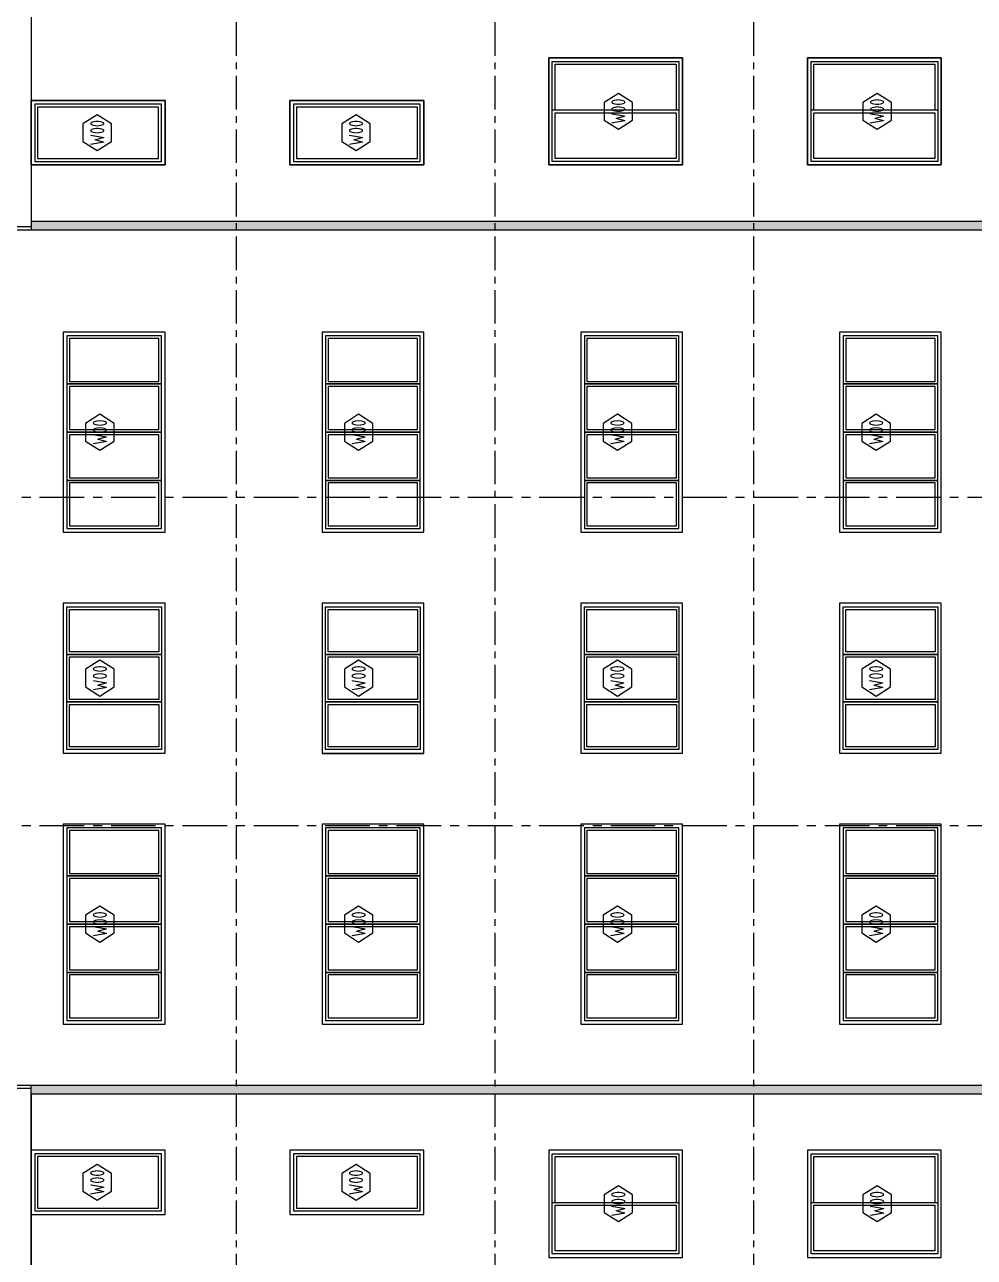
# Model space of a CAD drawing. Header units: millimetres. Extents: x -661525 to 498941, y 282148 to 1359693.
# Drawn here: x -174976 to -161672, y 650526 to 667790 of the extents above; entities that cross this region are included whole.
import ezdxf
from ezdxf.enums import TextEntityAlignment as Align

# ---------------------------------------------------------------- set-up
doc = ezdxf.new("R2010")
doc.units = ezdxf.units.MM
doc.header["$LTSCALE"] = 2.5
doc.linetypes.add('CENTER', pattern=[2, 1.25, -0.25, 0.25, -0.25])
doc.layers.get('0').update_dxf_attribs({"linetype": 'CONTINUOUS'})
doc.layers.get('DEFPOINTS').update_dxf_attribs({"linetype": 'CONTINUOUS'})
for name, color, linetype in [('A-ANNO-GRID', 5, 'CENTER'), ('A-ELEV-HEVY', 2, 'CONTINUOUS'), ('A-ELEV-MEDM', 34, 'CONTINUOUS'), ('A-ELEV-THIN', 8, 'CONTINUOUS'), ('A-GLAZ-IDEN', 3, 'CONTINUOUS')]:
    doc.layers.add(name, color=color, linetype=linetype)
doc.styles.add('ISOCP', font='isocp.shx', dxfattribs={"width": 0.8})

msp = doc.modelspace()

# ---------------------------------------------------------------- hatches: boundary and pattern name
at = {"layer": 'A-ELEV-THIN'}
h = msp.add_hatch(color=252, dxfattribs=at)
edge = h.paths.add_edge_path(flags=17)
edge.add_line((-157509.7420631277, 663768.9632520869), (-157509.7420631277, 664198.3012055035))
edge.add_arc((-157477.9260537205, 663983.6322287952), 217.0138889923684, 98.43041593405752, 261.5695840659425)
edge = h.paths.add_edge_path()
edge.add_arc((-157477.9260537205, 663983.6322287952), 217.0138889923692, 90.00000000017671, 98.43041593405752)
edge.add_line((-157509.7420631277, 664198.3012055035), (-157509.7420631277, 663768.9632520869))
edge.add_arc((-157477.9260537205, 663983.6322287952), 217.0138889923684, 261.5695840659425, 269.9999999998233)
edge.add_arc((-157477.9260537211, 663983.6322287952), 217.0138889923692, 270, 450)
edge = h.paths.add_edge_path()
edge.add_line((-161134.7420631278, 665039.0799674776), (-161134.7420631278, 664913.6378566886))
edge.add_line((-161134.7420631278, 664913.6378566886), (-160384.7203538287, 664913.6378566895))
edge.add_line((-160384.7203538287, 664913.6378566895), (-160384.7203956288, 664727.043070982))
edge.add_line((-160384.7203956288, 664727.043070982), (-158509.720900035, 664727.0430709815))
edge.add_line((-158509.720900035, 664727.0430709815), (-158509.720900035, 664292.2951683665))
edge.add_line((-158509.720900035, 664292.2951683665), (-160384.7205338086, 664292.2951683665))
edge.add_line((-160384.7205338086, 664292.2951683665), (-160384.7207393599, 664151.6435510477))
edge.add_line((-160384.72073936, 664151.6435510477), (-158509.7210607104, 664151.6435510477))
edge.add_line((-158509.7210607104, 664151.6435510477), (-158509.7209175425, 663716.9215297911))
edge.add_line((-158509.7209175425, 663716.9215297911), (-160384.7207341997, 663716.9215297916))
edge.add_line((-160384.7207341997, 663716.9215297916), (-160384.7208307163, 663576.2717489807))
edge.add_line((-160384.7208307163, 663576.2717489807), (-158509.720969354, 663576.2717489803))
edge.add_line((-158509.720969354, 663576.2717489803), (-158509.7209000351, 663141.5360029603))
edge.add_line((-158509.720900035, 663141.5360029603), (-160384.7208995761, 663141.5360029603))
edge.add_line((-160384.7208995761, 663141.5360029603), (-160384.7209645936, 662938.5594510988))
edge.add_line((-160384.7209645936, 662938.5594510988), (-157509.7420631275, 662938.5594510979))
edge.add_line((-157509.7420631276, 662938.5594510979), (-157509.7420631276, 663768.9632520869))
edge.add_arc((-157477.9260537204, 663983.6322287952), 217.0138889923641, 98.43041593406508, 261.56958406595004, ccw=False)
edge.add_line((-157509.7420631276, 664198.3012055035), (-157509.7420631276, 665039.0799674776))
edge.add_line((-157509.7420631276, 665039.0799674776), (-161134.7420631278, 665039.0799674776))
h.paths.add_polyline_path([(-164759.742063128, 665039.079967478), (-164759.742063128, 664913.637856689), (-161134.7420631278, 664913.637856689), (-161134.7420631279, 665039.079967478)])
h.paths.add_polyline_path([(-168384.7420631283, 665039.079967478), (-168384.7420631283, 664913.637856689), (-164759.742063128, 664913.6378566895), (-164759.742063128, 665039.0799674776)])
h.paths.add_polyline_path([(-172009.7420631285, 665039.079967478), (-172009.7420631284, 664913.637856689), (-168384.7420631283, 664913.637856689), (-168384.7420631283, 665039.079967478)])
h.paths.add_polyline_path([(-174884.7420631284, 665039.079967478), (-174884.7420631285, 664960.6625324718), (-174884.849695542, 664960.6625324718), (-174884.849695542, 664913.637856689), (-172009.7420631285, 664913.637856689), (-172009.7420631285, 665039.079967478)])
edge = h.paths.add_edge_path()
edge.add_line((-157509.7420631276, 665039.079967478), (-157509.7420631276, 664198.3012055035))
edge.add_arc((-157477.9260537204, 663983.6322287952), 217.0138889923727, 90.00000000019969, 98.43041593406508, ccw=False)
edge.add_arc((-157477.9260537211, 663983.6322287952), 217.0138889923692, -90, 90, ccw=False)
edge.add_arc((-157477.9260537204, 663983.6322287952), 217.0138889923692, 261.5695840659424, 269.9999999998156, ccw=False)
edge.add_line((-157509.7420631276, 663768.9632520869), (-157509.7420631276, 662938.5594510983))
edge.add_line((-157509.7420631276, 662938.5594510983), (-154384.7420631277, 662938.5594510983))
edge.add_line((-154384.7420631277, 662938.5594510983), (-154384.7420631277, 663141.5360029603))
edge.add_line((-154384.7420631277, 663141.5360029603), (-156059.7203232942, 663141.5360029603))
edge.add_line((-156059.7203232942, 663141.5360029603), (-156059.7203232942, 663576.2717489807))
edge.add_line((-156059.7203232942, 663576.2717489807), (-154384.7420631277, 663576.2717489803))
edge.add_line((-154384.7420631277, 663576.2717489803), (-154384.7420631277, 663716.9215495049))
edge.add_line((-154384.7420631277, 663716.9215495049), (-156059.7203232942, 663716.9215495049))
edge.add_line((-156059.7203232942, 663716.9215495049), (-156059.7203232942, 664151.6435510477))
edge.add_line((-156059.7203232942, 664151.6435510477), (-154384.7420631277, 664151.6435510477))
edge.add_line((-154384.7420631277, 664151.6435510477), (-154384.7420631277, 664292.2951683665))
edge.add_line((-154384.7420631277, 664292.2951683665), (-156059.7203232942, 664292.2951683665))
edge.add_line((-156059.7203232942, 664292.2951683665), (-156059.7203232942, 664727.043070981))
edge.add_line((-156059.7203232942, 664727.043070981), (-154384.7420631277, 664727.043070982))
edge.add_line((-154384.7420631277, 664727.043070982), (-154384.7420631277, 665039.079967478))
edge.add_line((-154384.7420631277, 665039.079967478), (-157509.7420631276, 665039.079967478))
h.paths.add_polyline_path([(-152734.7420631276, 662938.5594510979), (-152734.7420631276, 665039.079967478), (-154384.7420631277, 665039.079967478), (-154384.7420631277, 664727.0430709815), (-154184.7203232941, 664727.043070981), (-154184.7203232939, 664292.295168367), (-154384.7420631277, 664292.2951683665), (-154384.7420631277, 664151.6435510477), (-154184.7203232941, 664151.6435510477), (-154184.7203232941, 663716.9215495049), (-154384.7420631277, 663716.9215495049), (-154384.7420631277, 663576.2717489812), (-154184.7203232939, 663576.2717489807), (-154184.7203232941, 663141.5360029603), (-154384.7420631277, 663141.5360029603), (-154384.7420631277, 662938.5594510983)])
msp.add_hatch(color=252, dxfattribs=at).paths.add_polyline_path([(-160384.7235665702, 654805.7704229986), (-160384.7238660122, 654602.7938711366), (-158509.7243697892, 654602.7938711366), (-158509.7241179006, 654168.0581251162), (-160384.7237522567, 654168.0581251162), (-160384.7237969466, 654027.408324592), (-158509.7241179006, 654027.4083245925), (-158509.7241179006, 653592.6863230497), (-160384.7239349068, 653592.6863230488), (-160384.7239797643, 653452.0347057304), (-158509.7241179006, 653452.0347057304), (-158509.7241179006, 653017.2868031149), (-160384.7241179007, 653017.2868031159), (-160384.7241603301, 652935.6729947978), (-174884.7496188814, 652935.6729947974), (-174884.7496188814, 652890.6729947978), (-174884.7496076322, 652810.6729947876), (-156759.7203233265, 652810.6795337528), (-156759.7203233265, 654805.7704229986)])

# ---------------------------------------------------------------- linework, layer by layer
at = {"color": 252}
for points in [[(-166659.2419762097, 666825.546166017), (-166859.2419762097, 666699.193552817), (-166859.2419762097, 666451.8987792169), (-166659.2419762097, 666325.546166017), (-166459.2419762097, 666451.8987792169), (-166459.2419762097, 666699.193552817)], [(-163034.2419762096, 666825.546166017), (-163234.2419762096, 666699.193552817), (-163234.2419762096, 666451.8987792169), (-163034.2419762096, 666325.546166017), (-162834.2419762096, 666451.8987792169), (-162834.2419762096, 666699.193552817)], [(-173959.2419377331, 666525.6927346454), (-174159.2419377331, 666399.3401214455), (-174159.2419377331, 666152.0453478454), (-173959.2419377331, 666025.6927346454), (-173759.2419377331, 666152.0453478454), (-173759.2419377331, 666399.3401214455)], [(-170334.2419920062, 666525.692734645), (-170534.2419920062, 666399.340121445), (-170534.2419920062, 666152.045347845), (-170334.2419920062, 666025.692734645), (-170134.2419920062, 666152.045347845), (-170134.2419920062, 666399.340121445)], [(-173922.2420631114, 662332.5120263326), (-174122.2420631114, 662206.1594131326), (-174122.2420631114, 661958.8646395325), (-173922.2420631114, 661832.5120263326), (-173722.2420631114, 661958.8646395325), (-173722.2420631114, 662206.1594131326)], [(-170297.2420631114, 662332.5120263326), (-170497.2420631114, 662206.1594131326), (-170497.2420631114, 661958.8646395325), (-170297.2420631114, 661832.5120263326), (-170097.2420631114, 661958.8646395325), (-170097.2420631114, 662206.1594131326)], [(-166672.2420631114, 662332.5120263326), (-166872.2420631114, 662206.1594131326), (-166872.2420631114, 661958.8646395325), (-166672.2420631114, 661832.5120263326), (-166472.2420631114, 661958.8646395325), (-166472.2420631114, 662206.1594131326)], [(-163047.2420631114, 662332.5120263326), (-163247.2420631114, 662206.1594131326), (-163247.2420631114, 661958.8646395325), (-163047.2420631114, 661832.5120263326), (-162847.2420631114, 661958.8646395325), (-162847.2420631114, 662206.1594131326)], [(-173922.2420631188, 658887.3574607691), (-174122.2420631188, 658761.0048475692), (-174122.2420631188, 658513.7100739691), (-173922.2420631188, 658387.3574607691), (-173722.2420631188, 658513.7100739691), (-173722.2420631188, 658761.0048475692)], [(-170297.2420631188, 658887.3574607691), (-170497.2420631188, 658761.0048475692), (-170497.2420631188, 658513.7100739691), (-170297.2420631188, 658387.3574607691), (-170097.2420631188, 658513.7100739691), (-170097.2420631188, 658761.0048475692)], [(-166672.2420631188, 658887.3574607691), (-166872.2420631188, 658761.0048475692), (-166872.2420631188, 658513.7100739691), (-166672.2420631188, 658387.3574607691), (-166472.2420631188, 658513.7100739691), (-166472.2420631188, 658761.0048475692)], [(-163047.2420631188, 658887.3574607691), (-163247.2420631188, 658761.0048475692), (-163247.2420631188, 658513.7100739691), (-163047.2420631188, 658387.3574607691), (-162847.2420631188, 658513.7100739691), (-162847.2420631188, 658761.0048475692)], [(-173922.2414907004, 655442.026579153), (-174122.2414907004, 655315.673965953), (-174122.2414907004, 655068.379192353), (-173922.2414907004, 654942.026579153), (-173722.2414907004, 655068.379192353), (-173722.2414907004, 655315.673965953)], [(-170297.2414907004, 655442.026579153), (-170497.2414907004, 655315.673965953), (-170497.2414907004, 655068.379192353), (-170297.2414907004, 654942.026579153), (-170097.2414907004, 655068.379192353), (-170097.2414907004, 655315.673965953)], [(-166672.2414907004, 655442.026579153), (-166872.2414907004, 655315.673965953), (-166872.2414907004, 655068.379192353), (-166672.2414907004, 654942.026579153), (-166472.2414907004, 655068.379192353), (-166472.2414907004, 655315.673965953)], [(-163047.2414907004, 655442.026579153), (-163247.2414907004, 655315.673965953), (-163247.2414907004, 655068.379192353), (-163047.2414907004, 654942.026579153), (-162847.2414907004, 655068.379192353), (-162847.2414907004, 655315.673965953)], [(-173959.2420614283, 651825.6428518265), (-174159.2420614283, 651699.2902386265), (-174159.2420614283, 651451.9954650265), (-173959.2420614283, 651325.6428518265), (-173759.2420614283, 651451.9954650265), (-173759.2420614283, 651699.2902386265)], [(-170334.2420614243, 651825.6429110102), (-170534.2420614243, 651699.2902978102), (-170534.2420614243, 651451.9955242102), (-170334.2420614243, 651325.6429110102), (-170134.2420614243, 651451.9955242102), (-170134.2420614243, 651699.2902978102)], [(-166659.2420645913, 651525.5566875387), (-166859.2420645913, 651399.2040743388), (-166859.2420645913, 651151.9093007387), (-166659.2420645913, 651025.5566875387), (-166459.2420645913, 651151.9093007387), (-166459.2420645913, 651399.2040743388)], [(-163034.242064591, 651525.5566875387), (-163234.242064591, 651399.2040743388), (-163234.242064591, 651151.9093007387), (-163034.242064591, 651025.5566875387), (-162834.242064591, 651151.9093007387), (-162834.242064591, 651399.2040743388)]]:
    msp.add_lwpolyline(points, close=True, dxfattribs=at)
at = {"layer": 'A-ANNO-GRID', "color": 252, "ltscale": 150}
for p, q in [((-172009.7413307729, 635853.8726506422), (-172009.7413307729, 681782.4084272685)), ((-168384.7413307729, 635853.8726506422), (-168384.7413307729, 681782.4084272685)), ((-164759.7413307729, 635853.8726506422), (-164759.7413307729, 681782.4084272685))]:
    msp.add_line(p, q, dxfattribs=at)
at = {"layer": 'A-ANNO-GRID', "color": 252, "ltscale": 200}
for points in [[(-189384.7413307694, 661172.1650036841), (-189084.7413307694, 661172.1650036841), (-187766.4224895127, 661172.1650036841), (-151087.6290498017, 661172.1650036823)], [(-189384.7413307694, 656572.1650036841), (-189084.7413307694, 656572.1650036841), (-187766.4224895127, 656572.1650036841), (-151087.6290498017, 656572.1650036823)]]:
    msp.add_lwpolyline(points, dxfattribs=at)
at = {"layer": 'A-ELEV-HEVY', "color": 252}
for p, q in [((-174884.7420631286, 672425.6677636385), (-174884.7420631285, 664960.6625324718)), ((-174884.7420631285, 664960.6625324718), (-183884.742063124, 664960.6625324718)), ((-174884.7420631285, 664960.6625324718), (-174884.7420631285, 664960.6625324718)), ((-174884.7420631285, 664960.6625324718), (-174884.7420631285, 664960.6625324718)), ((-174884.7496188814, 652890.6729948006), (-183884.742063124, 652890.6729948006)), ((-174884.7478970472, 640645.6660449093), (-174884.7496188814, 652890.6729948006)), ((-174884.7496188814, 652890.6729948006), (-174884.7496188814, 652890.6729948006)), ((-174884.7496188814, 652890.6729948006), (-174884.7496188814, 652890.6729948006)), ((-174884.7496188814, 652890.6729948006), (-174884.7496188814, 652890.6729948006))]:
    msp.add_line(p, q, dxfattribs=at)
at = {"layer": 'A-ELEV-MEDM', "color": 252}
for p, q in [((-174884.7420631286, 674789.4318216548), (-174884.7420631285, 665039.079967478)), ((-167634.720323266, 665825.6624142437), (-167634.7203233312, 667325.6624142437)), ((-167634.7203233312, 667325.6624142437), (-165759.720323327, 667325.6624142437)), ((-165759.720323327, 667325.6624142437), (-165759.7203232618, 665825.6624142437)), ((-164009.720323266, 665825.6624140867), (-164009.720323331, 667325.6624140867)), ((-164009.720323331, 667325.6624140867), (-162134.7203233269, 667325.6624140867)), ((-162134.7203233269, 667325.6624140867), (-162134.7203232618, 665825.6624140867)), ((-174884.720323324, 665825.6624140867), (-174884.720323324, 666725.7228184326)), ((-174884.720323324, 666725.7228184326), (-173009.7203233275, 666725.7227000541)), ((-173009.7203233275, 666725.7227000541), (-173009.7203233275, 665825.6624140867)), ((-171259.7203233237, 665825.6624140867), (-171259.7203233237, 666725.7228184326)), ((-171259.7203233237, 666725.7228184326), (-169384.7203233275, 666725.7227000541)), ((-169384.7203233275, 666725.7227000541), (-169384.7203233275, 665825.6624140867)), ((-173009.7203233275, 665825.6624140867), (-174884.720323324, 665825.6624140867)), ((-169384.7203233275, 665825.6624140867), (-171259.7203233237, 665825.6624140867)), ((-165759.7203232618, 665825.6624142437), (-167634.720323266, 665825.6624142437)), ((-162134.7203232618, 665825.6624140867), (-164009.720323266, 665825.6624140867)), ((-174884.7420631285, 665039.079967478), (-152734.7420631276, 665039.079967478)), ((-174434.7203233277, 663482.517139111), (-174434.7203233277, 660682.5171391091)), ((-173009.7203233275, 663482.517139111), (-174434.7203233277, 663482.517139111)), ((-173009.7203233275, 660682.5172574876), (-173009.7203233275, 663482.517139111)), ((-169384.7203233275, 663482.517139111), (-170809.7203233198, 663482.5171391217)), ((-170809.7203233198, 663482.5171391217), (-170809.7203233314, 660682.5120263353)), ((-169384.7203233391, 660682.5120263251), (-169384.7203233275, 663482.517139111)), ((-167184.7203233272, 663482.51725749), (-167184.7203233272, 660682.5172574881)), ((-165759.720323327, 663482.5171391114), (-167184.7203233272, 663482.51725749)), ((-165759.720323327, 660682.5172574881), (-165759.720323327, 663482.5171391114)), ((-163559.7203233105, 663482.511907948), (-163559.7203233105, 660682.5119079461)), ((-162134.7203233102, 663482.511907948), (-163559.7203233105, 663482.511907948)), ((-162134.7203233102, 660682.5120263246), (-162134.7203233102, 663482.511907948)), ((-174434.7203233277, 660682.5171391091), (-173009.7203233275, 660682.5172574876)), ((-170809.7203233314, 660682.5120263353), (-169384.7203233391, 660682.5120263251)), ((-167184.7203233272, 660682.5172574881), (-165759.720323327, 660682.5172574881)), ((-163559.7203233105, 660682.5119079461), (-162134.7203233102, 660682.5120263246)), ((-174434.7203233277, 659687.2691625694), (-174434.7203233277, 657587.4455813572)), ((-173009.7203233275, 659687.2691625694), (-174434.7203233277, 659687.2691625694)), ((-173009.7203233275, 657587.4456997358), (-173009.7203233275, 659687.2691625694)), ((-170809.7203233198, 659687.2691625694), (-170809.7203233198, 657582.5170207329)), ((-169384.7203233275, 659687.2691625694), (-170809.7203233198, 659687.2691625694)), ((-169384.7203233275, 657582.5171391114), (-169384.7203233275, 659687.2691625694)), ((-167184.7203233272, 659687.2692217587), (-167184.7203233272, 657587.4456405465)), ((-165759.720323327, 659687.2691033802), (-167184.7203233272, 659687.2692217587)), ((-165759.720323327, 657587.4456405465), (-165759.720323327, 659687.2691033802)), ((-162134.7203233152, 659687.2691625657), (-163559.7203233154, 659687.2691625764)), ((-163559.7203233154, 659687.2691625764), (-163559.720323327, 657587.4456405567)), ((-162134.7203233269, 657587.4456405465), (-162134.7203233152, 659687.2691625657)), ((-174434.7203233277, 657587.4455813572), (-173009.7203233275, 657587.4456997358)), ((-170809.7203233198, 657582.5170207329), (-169384.7203233275, 657582.5171391114)), ((-167184.7203233272, 657587.4456405465), (-165759.720323327, 657587.4456405465)), ((-163559.720323327, 657587.4456405567), (-162134.7203233269, 657587.4456405465)), ((-173009.7203233158, 656592.0264607633), (-174434.7203233161, 656592.0264607735)), ((-174434.7203233161, 656592.0264607735), (-174434.7203233277, 653792.0265791558)), ((-173009.7203233275, 653792.0265791451), (-173009.7203233158, 656592.0264607633)), ((-169384.7203232702, 656592.0264607684), (-170809.7203232703, 656592.0264607684)), ((-170809.7203232703, 656592.0264607684), (-170809.7203233354, 653792.0265791507)), ((-169384.7203233353, 653792.0265791507), (-169384.7203232702, 656592.0264607684)), ((-167184.7203233272, 656592.0264402202), (-167184.7203233272, 653792.0264402183)), ((-165759.720323327, 656592.0263218416), (-167184.7203233272, 656592.0264402202)), ((-165759.720323327, 653792.0264402183), (-165759.720323327, 656592.0263218416)), ((-163559.720323327, 656592.0264607684), (-163559.720323327, 653792.0264607666)), ((-162134.7203233269, 656592.0264607684), (-163559.720323327, 656592.0264607684)), ((-162134.7203233269, 653792.0265791451), (-162134.7203233269, 656592.0264607684)), ((-174434.7203233277, 653792.0265791558), (-173009.7203233275, 653792.0265791451)), ((-170809.7203233354, 653792.0265791507), (-169384.7203233353, 653792.0265791507)), ((-167184.7203233272, 653792.0264402183), (-165759.720323327, 653792.0264402183)), ((-163559.720323327, 653792.0264607666), (-162134.7203233269, 653792.0265791451)), ((-156759.7203233265, 652812.2521226292), (-174884.7496078543, 652812.2521226292)), ((-174884.7496078543, 652812.2521226292), (-174884.7203587487, 640745.6660452199)), ((-174884.720323324, 652025.6729947978), (-174884.720323324, 651125.612590452)), ((-173009.7203233275, 652025.6729947978), (-174884.720323324, 652025.6729947978)), ((-173009.7203233275, 651125.6127088305), (-173009.7203233275, 652025.6729947978)), ((-171259.7203233237, 652025.6729947978), (-171259.7203233237, 651125.612590452)), ((-169384.7203233275, 652025.6729947978), (-171259.7203233237, 652025.6729947978)), ((-169384.7203233275, 651125.6127088305), (-169384.7203233275, 652025.6729947978)), ((-165759.7203232618, 652025.6729947978), (-167634.720323266, 652025.6729947978)), ((-167634.720323266, 652025.6729947978), (-167634.7203233312, 650525.6729947978)), ((-165759.720323327, 650525.6729947978), (-165759.7203232618, 652025.6729947978)), ((-162134.7203232618, 652025.6729947978), (-164009.720323266, 652025.6729947978)), ((-164009.720323266, 652025.6729947978), (-164009.720323331, 650525.6729947978)), ((-162134.7203233269, 650525.6729947978), (-162134.7203232618, 652025.6729947978)), ((-174884.720323324, 651125.612590452), (-173009.7203233275, 651125.6127088305)), ((-171259.7203233237, 651125.612590452), (-169384.7203233275, 651125.6127088305)), ((-167634.7203233312, 650525.6729947978), (-165759.720323327, 650525.6729947978)), ((-164009.720323331, 650525.6729947978), (-162134.7203233269, 650525.6729947978))]:
    msp.add_line(p, q, dxfattribs=at)
at = {"layer": 'A-ELEV-THIN', "color": 252}
for points in [[(-167584.7420725567, 666555.6591442076), (-167584.7420788936, 667275.6558741683), (-165809.7420759011, 667275.6558741683), (-165809.7422016156, 666555.6591442076)], [(-167544.7420725567, 666595.6591442076), (-167544.7420788936, 667235.6558741683), (-165849.7420759011, 667235.6558741683), (-165849.7420695643, 666595.6591442076)], [(-163959.7420725566, 666555.6592624292), (-163959.7420788935, 667275.6559923899), (-162184.742075901, 667275.6559923899), (-162184.7422016155, 666555.6592624292)], [(-163919.7420725566, 666595.6592624292), (-163919.7420788935, 667235.6559923899), (-162224.742075901, 667235.6559923899), (-162224.7420695642, 666595.6592624292)], [(-167584.7420726218, 651255.669724751), (-167584.7420789587, 651975.6664547117), (-165809.7420759662, 651975.6664547117), (-165809.7422016807, 651255.669724751)], [(-167544.7420726218, 651295.669724751), (-167544.7420789587, 651935.6664547117), (-165849.7420759662, 651935.6664547117), (-165849.7420696294, 651295.669724751)], [(-163959.7420726217, 651255.6697247617), (-163959.7420789585, 651975.6664547224), (-162184.7420759661, 651975.6664547224), (-162184.7422016806, 651255.6697247617)], [(-163919.7420726217, 651295.6697247617), (-163919.7420789585, 651935.6664547224), (-162224.7420759661, 651935.6664547224), (-162224.7420696293, 651295.6697247617)]]:
    msp.add_lwpolyline(points, dxfattribs=at)
for points in [[(-174834.7420631286, 666675.7229368149), (-174834.7420631286, 665875.6625356257), (-173059.7420631322, 665875.6626476909), (-173059.7420631322, 666675.7229368149)], [(-174794.7420631286, 666635.7229368149), (-174794.7420631286, 665915.662538151), (-173099.7420631322, 665915.6626451656), (-173099.7420631322, 666635.7229368149)], [(-171209.7418863461, 666675.7229368149), (-171209.7418863461, 665875.6625356257), (-169434.7418863497, 665875.6626476909), (-169434.7418863497, 666675.7229368149)], [(-171169.7418863461, 666635.7229368149), (-171169.7418863461, 665915.662538151), (-169474.7418863497, 665915.6626451656), (-169474.7418863497, 666635.7229368149)], [(-167584.7420725565, 665875.6624142474), (-167584.7420788934, 666595.6591442081), (-165809.7420759009, 666595.6591442081), (-165809.7420695641, 665875.6624142474)], [(-163959.7420725564, 665875.662532469), (-163959.7420788932, 666595.6592624297), (-162184.7420759008, 666595.6592624297), (-162184.7420695639, 665875.662532469)], [(-167544.7420725565, 665915.6624142474), (-167544.7420788934, 666555.6591442081), (-165849.7420759009, 666555.6591442081), (-165849.7420695641, 665915.6624142474)], [(-163919.7420725564, 665915.662532469), (-163919.7420788932, 666555.6592624297), (-162224.7420759008, 666555.6592624297), (-162224.7420695639, 665915.662532469)], [(-174384.7420661076, 663432.5119788449), (-174384.7420661076, 662757.5119788453), (-173059.7420601152, 662757.5119788453), (-173059.7420601152, 663432.5119788449)], [(-174348.7419477351, 663396.5118604724), (-174348.7419477351, 662793.5120972178), (-173095.7421784877, 662793.5120972178), (-173095.7421784877, 663396.5118604724)], [(-170759.7420661076, 663432.5119788449), (-170759.7420661076, 662757.5119788453), (-169434.7420601152, 662757.5119788453), (-169434.7420601152, 663432.5119788449)], [(-170723.7419477351, 663396.5118604724), (-170723.7419477351, 662793.5120972178), (-169470.7421784877, 662793.5120972178), (-169470.7421784877, 663396.5118604724)], [(-167134.7420661076, 663432.5119788449), (-167134.7420661076, 662757.5119788453), (-165809.7420601152, 662757.5119788453), (-165809.7420601152, 663432.5119788449)], [(-167098.7419477351, 663396.5118604724), (-167098.7419477351, 662793.5120972178), (-165845.7421784877, 662793.5120972178), (-165845.7421784877, 663396.5118604724)], [(-163509.7420661076, 663432.5119788449), (-163509.7420661076, 662757.5119788453), (-162184.7420601152, 662757.5119788453), (-162184.7420601152, 663432.5119788449)], [(-163473.7419477351, 663396.5118604724), (-163473.7419477351, 662793.5120972178), (-162220.7421784877, 662793.5120972178), (-162220.7421784877, 663396.5118604724)], [(-174384.7420661076, 662757.5119788453), (-174384.7420661076, 662082.5119788458), (-173059.7420601152, 662082.5119788458), (-173059.7420601152, 662757.5119788453)], [(-174348.7419477351, 662721.5118604728), (-174348.7419477351, 662118.5120972183), (-173095.7421784877, 662118.5120972183), (-173095.7421784877, 662721.5118604728)], [(-170759.7420661076, 662757.5119788453), (-170759.7420661076, 662082.5119788458), (-169434.7420601152, 662082.5119788458), (-169434.7420601152, 662757.5119788453)], [(-170723.7419477351, 662721.5118604728), (-170723.7419477351, 662118.5120972183), (-169470.7421784877, 662118.5120972183), (-169470.7421784877, 662721.5118604728)], [(-167134.7420661076, 662757.5119788453), (-167134.7420661076, 662082.5119788458), (-165809.7420601152, 662082.5119788458), (-165809.7420601152, 662757.5119788453)], [(-167098.7419477351, 662721.5118604728), (-167098.7419477351, 662118.5120972183), (-165845.7421784877, 662118.5120972183), (-165845.7421784877, 662721.5118604728)], [(-163509.7420661076, 662757.5119788453), (-163509.7420661076, 662082.5119788458), (-162184.7420601152, 662082.5119788458), (-162184.7420601152, 662757.5119788453)], [(-163473.7419477351, 662721.5118604728), (-163473.7419477351, 662118.5120972183), (-162220.7421784877, 662118.5120972183), (-162220.7421784877, 662721.5118604728)], [(-174384.7420661076, 662082.5119079517), (-174384.7420661076, 661407.5119079521), (-173059.7420601152, 661407.5119079521), (-173059.7420601152, 662082.5119079517)], [(-174348.7419477351, 662046.5117895792), (-174348.7419477351, 661443.5120263246), (-173095.7421784877, 661443.5120263246), (-173095.7421784877, 662046.5117895792)], [(-170759.7420661076, 662082.5119079517), (-170759.7420661076, 661407.5119079521), (-169434.7420601152, 661407.5119079521), (-169434.7420601152, 662082.5119079517)], [(-170723.7419477351, 662046.5117895792), (-170723.7419477351, 661443.5120263246), (-169470.7421784877, 661443.5120263246), (-169470.7421784877, 662046.5117895792)], [(-167134.7420661076, 662082.5119079517), (-167134.7420661076, 661407.5119079521), (-165809.7420601152, 661407.5119079521), (-165809.7420601152, 662082.5119079517)], [(-167098.7419477351, 662046.5117895792), (-167098.7419477351, 661443.5120263246), (-165845.7421784877, 661443.5120263246), (-165845.7421784877, 662046.5117895792)], [(-163509.7420661076, 662082.5119079517), (-163509.7420661076, 661407.5119079521), (-162184.7420601152, 661407.5119079521), (-162184.7420601152, 662082.5119079517)], [(-163473.7419477351, 662046.5117895792), (-163473.7419477351, 661443.5120263246), (-162220.7421784877, 661443.5120263246), (-162220.7421784877, 662046.5117895792)], [(-174384.7420661076, 661407.5119079521), (-174384.7420661076, 660732.5119079526), (-173059.7420601152, 660732.5119079526), (-173059.7420601152, 661407.5119079521)], [(-170759.7420661076, 661407.5119079521), (-170759.7420661076, 660732.5119079526), (-169434.7420601152, 660732.5119079526), (-169434.7420601152, 661407.5119079521)], [(-167134.7420661076, 661407.5119079521), (-167134.7420661076, 660732.5119079526), (-165809.7420601152, 660732.5119079526), (-165809.7420601152, 661407.5119079521)], [(-163509.7420661076, 661407.5119079521), (-163509.7420661076, 660732.5119079526), (-162184.7420601152, 660732.5119079526), (-162184.7420601152, 661407.5119079521)], [(-174348.7419477351, 661371.5117895796), (-174348.7419477351, 660768.5120263251), (-173095.7421784877, 660768.5120263251), (-173095.7421784877, 661371.5117895796)], [(-170723.7419477351, 661371.5117895796), (-170723.7419477351, 660768.5120263251), (-169470.7421784877, 660768.5120263251), (-169470.7421784877, 661371.5117895796)], [(-167098.7419477351, 661371.5117895796), (-167098.7419477351, 660768.5120263251), (-165845.7421784877, 660768.5120263251), (-165845.7421784877, 661371.5117895796)], [(-163473.7419477351, 661371.5117895796), (-163473.7419477351, 660768.5120263251), (-162220.7421784877, 660768.5120263251), (-162220.7421784877, 661371.5117895796)], [(-174384.7420661164, 658970.6613129384), (-174384.7420661127, 659637.269162575), (-173059.7420601205, 659637.2691625671), (-173059.7420601242, 658970.6613129305)], [(-174348.7419477437, 659006.6614313109), (-174348.7419477404, 659601.269044202), (-173095.7421784932, 659601.2690441946), (-173095.7421784964, 659006.6614313035)], [(-170759.7420661164, 658970.6613129384), (-170759.7420661127, 659637.269162575), (-169434.7420601205, 659637.2691625671), (-169434.7420601242, 658970.6613129305)], [(-170723.7419477437, 659006.6614313109), (-170723.7419477404, 659601.269044202), (-169470.7421784932, 659601.2690441946), (-169470.7421784964, 659006.6614313035)], [(-167134.7420661164, 658970.6613129384), (-167134.7420661127, 659637.269162575), (-165809.7420601205, 659637.2691625671), (-165809.7420601242, 658970.6613129305)], [(-167098.7419477437, 659006.6614313109), (-167098.7419477404, 659601.269044202), (-165845.7421784932, 659601.2690441946), (-165845.7421784964, 659006.6614313035)], [(-163509.7420661164, 658970.6613129384), (-163509.7420661127, 659637.269162575), (-162184.7420601205, 659637.2691625671), (-162184.7420601242, 658970.6613129305)], [(-163473.7419477437, 659006.6614313109), (-163473.7419477404, 659601.269044202), (-162220.7421784932, 659601.2690441946), (-162220.7421784964, 659006.6614313035)], [(-174384.7420661201, 658304.0534633019), (-174384.7420661164, 658970.6613129384), (-173059.7420601242, 658970.6613129305), (-173059.7420601279, 658304.0534632939)], [(-174348.7419477474, 658340.0535816739), (-174348.7419477442, 658934.6611945659), (-173095.7421784969, 658934.6611945585), (-173095.7421785002, 658340.0535816664)], [(-170759.7420661201, 658304.0534633019), (-170759.7420661164, 658970.6613129384), (-169434.7420601242, 658970.6613129305), (-169434.7420601279, 658304.0534632939)], [(-170723.7419477474, 658340.0535816739), (-170723.7419477442, 658934.6611945659), (-169470.7421784969, 658934.6611945585), (-169470.7421785002, 658340.0535816664)], [(-167134.7420661201, 658304.0534633019), (-167134.7420661164, 658970.6613129384), (-165809.7420601242, 658970.6613129305), (-165809.7420601279, 658304.0534632939)], [(-167098.7419477474, 658340.0535816739), (-167098.7419477442, 658934.6611945659), (-165845.7421784969, 658934.6611945585), (-165845.7421785002, 658340.0535816664)], [(-163509.7420661201, 658304.0534633019), (-163509.7420661164, 658970.6613129384), (-162184.7420601242, 658970.6613129305), (-162184.7420601279, 658304.0534632939)], [(-163473.7419477474, 658340.0535816739), (-163473.7419477442, 658934.6611945659), (-162220.7421784969, 658934.6611945585), (-162220.7421785002, 658340.0535816664)], [(-174384.7420661239, 657637.4456136653), (-174384.7420661201, 658304.0534633019), (-173059.7420601279, 658304.0534632939), (-173059.7420601316, 657637.4456136574)], [(-170759.7420661239, 657637.4456136653), (-170759.7420661201, 658304.0534633019), (-169434.7420601279, 658304.0534632939), (-169434.7420601316, 657637.4456136574)], [(-167134.7420661239, 657637.4456136653), (-167134.7420661201, 658304.0534633019), (-165809.7420601279, 658304.0534632939), (-165809.7420601316, 657637.4456136574)], [(-163509.7420661239, 657637.4456136653), (-163509.7420661201, 658304.0534633019), (-162184.7420601279, 658304.0534632939), (-162184.7420601316, 657637.4456136574)], [(-174348.7419477511, 657673.4457320378), (-174348.7419477479, 658268.0533449289), (-173095.7421785006, 658268.0533449214), (-173095.7421785039, 657673.4457320303)], [(-170723.7419477511, 657673.4457320378), (-170723.7419477479, 658268.0533449289), (-169470.7421785006, 658268.0533449214), (-169470.7421785039, 657673.4457320303)], [(-167098.7419477511, 657673.4457320378), (-167098.7419477479, 658268.0533449289), (-165845.7421785006, 658268.0533449214), (-165845.7421785039, 657673.4457320303)], [(-163473.7419477511, 657673.4457320378), (-163473.7419477479, 658268.0533449289), (-162220.7421785006, 658268.0533449214), (-162220.7421785039, 657673.4457320303)], [(-174384.7414936966, 656542.0265316654), (-174384.7414936966, 655867.0265316658), (-173059.7414877042, 655867.0265316658), (-173059.7414877042, 656542.0265316654)], [(-174348.7413753241, 656506.0264132929), (-174348.7413753241, 655903.0266500383), (-173095.7416060767, 655903.0266500383), (-173095.7416060767, 656506.0264132929)], [(-170759.7414936966, 656542.0265316654), (-170759.7414936966, 655867.0265316658), (-169434.7414877042, 655867.0265316658), (-169434.7414877042, 656542.0265316654)], [(-170723.7413753241, 656506.0264132929), (-170723.7413753241, 655903.0266500383), (-169470.7416060767, 655903.0266500383), (-169470.7416060767, 656506.0264132929)], [(-167134.7414936966, 656542.0265316654), (-167134.7414936966, 655867.0265316658), (-165809.7414877042, 655867.0265316658), (-165809.7414877042, 656542.0265316654)], [(-167098.7413753241, 656506.0264132929), (-167098.7413753241, 655903.0266500383), (-165845.7416060767, 655903.0266500383), (-165845.7416060767, 656506.0264132929)], [(-163509.7414936966, 656542.0265316654), (-163509.7414936966, 655867.0265316658), (-162184.7414877042, 655867.0265316658), (-162184.7414877042, 656542.0265316654)], [(-163473.7413753241, 656506.0264132929), (-163473.7413753241, 655903.0266500383), (-162220.7416060767, 655903.0266500383), (-162220.7416060767, 656506.0264132929)], [(-174384.7414936966, 655867.0265316658), (-174384.7414936966, 655192.0265316663), (-173059.7414877042, 655192.0265316663), (-173059.7414877042, 655867.0265316658)], [(-174348.7413753241, 655831.0264132933), (-174348.7413753241, 655228.0266500388), (-173095.7416060767, 655228.0266500388), (-173095.7416060767, 655831.0264132933)], [(-170759.7414936966, 655867.0265316658), (-170759.7414936966, 655192.0265316663), (-169434.7414877042, 655192.0265316663), (-169434.7414877042, 655867.0265316658)], [(-170723.7413753241, 655831.0264132933), (-170723.7413753241, 655228.0266500388), (-169470.7416060767, 655228.0266500388), (-169470.7416060767, 655831.0264132933)], [(-167134.7414936966, 655867.0265316658), (-167134.7414936966, 655192.0265316663), (-165809.7414877042, 655192.0265316663), (-165809.7414877042, 655867.0265316658)], [(-167098.7413753241, 655831.0264132933), (-167098.7413753241, 655228.0266500388), (-165845.7416060767, 655228.0266500388), (-165845.7416060767, 655831.0264132933)], [(-163509.7414936966, 655867.0265316658), (-163509.7414936966, 655192.0265316663), (-162184.7414877042, 655192.0265316663), (-162184.7414877042, 655867.0265316658)], [(-163473.7413753241, 655831.0264132933), (-163473.7413753241, 655228.0266500388), (-162220.7416060767, 655228.0266500388), (-162220.7416060767, 655831.0264132933)], [(-174384.7414936966, 655192.0264607721), (-174384.7414936966, 654517.0264607726), (-173059.7414877042, 654517.0264607726), (-173059.7414877042, 655192.0264607721)], [(-170759.7414936966, 655192.0264607721), (-170759.7414936966, 654517.0264607726), (-169434.7414877042, 654517.0264607726), (-169434.7414877042, 655192.0264607721)], [(-167134.7414936966, 655192.0264607721), (-167134.7414936966, 654517.0264607726), (-165809.7414877042, 654517.0264607726), (-165809.7414877042, 655192.0264607721)], [(-163509.7414936966, 655192.0264607721), (-163509.7414936966, 654517.0264607726), (-162184.7414877042, 654517.0264607726), (-162184.7414877042, 655192.0264607721)], [(-174348.7413753241, 655156.0263423997), (-174348.7413753241, 654553.0265791451), (-173095.7416060767, 654553.0265791451), (-173095.7416060767, 655156.0263423997)], [(-170723.7413753241, 655156.0263423997), (-170723.7413753241, 654553.0265791451), (-169470.7416060767, 654553.0265791451), (-169470.7416060767, 655156.0263423997)], [(-167098.7413753241, 655156.0263423997), (-167098.7413753241, 654553.0265791451), (-165845.7416060767, 654553.0265791451), (-165845.7416060767, 655156.0263423997)], [(-163473.7413753241, 655156.0263423997), (-163473.7413753241, 654553.0265791451), (-162220.7416060767, 654553.0265791451), (-162220.7416060767, 655156.0263423997)], [(-174384.7414936966, 654517.0264607726), (-174384.7414936966, 653842.0264607731), (-173059.7414877042, 653842.0264607731), (-173059.7414877042, 654517.0264607726)], [(-170759.7414936966, 654517.0264607726), (-170759.7414936966, 653842.0264607731), (-169434.7414877042, 653842.0264607731), (-169434.7414877042, 654517.0264607726)], [(-167134.7414936966, 654517.0264607726), (-167134.7414936966, 653842.0264607731), (-165809.7414877042, 653842.0264607731), (-165809.7414877042, 654517.0264607726)], [(-163509.7414936966, 654517.0264607726), (-163509.7414936966, 653842.0264607731), (-162184.7414877042, 653842.0264607731), (-162184.7414877042, 654517.0264607726)], [(-174348.7413753241, 654481.0263424001), (-174348.7413753241, 653878.0265791456), (-173095.7416060767, 653878.0265791456), (-173095.7416060767, 654481.0263424001)], [(-170723.7413753241, 654481.0263424001), (-170723.7413753241, 653878.0265791456), (-169470.7416060767, 653878.0265791456), (-169470.7416060767, 654481.0263424001)], [(-167098.7413753241, 654481.0263424001), (-167098.7413753241, 653878.0265791456), (-165845.7416060767, 653878.0265791456), (-165845.7416060767, 654481.0263424001)], [(-163473.7413753241, 654481.0263424001), (-163473.7413753241, 653878.0265791456), (-162220.7416060767, 653878.0265791456), (-162220.7416060767, 654481.0263424001)], [(-174834.7435437117, 651975.6729948015), (-174834.7435437117, 651175.6125936124), (-173059.7435437153, 651175.6127056775), (-173059.7435437153, 651975.6729948015)], [(-174794.7435437117, 651935.6729948015), (-174794.7435437117, 651215.6125961377), (-173099.7435437153, 651215.6127031522), (-173099.7435437153, 651935.6729948015)], [(-171209.7420631248, 651975.6729947913), (-171209.7420631248, 651175.6125936022), (-169434.7420631284, 651175.6127056673), (-169434.7420631284, 651975.6729947913)], [(-171169.7420631248, 651935.6729947913), (-171169.7420631248, 651215.6125961274), (-169474.7420631284, 651215.612703142), (-169474.7420631284, 651935.6729947913)], [(-167584.7420726216, 650575.6729947908), (-167584.7420789584, 651295.6697247515), (-165809.742075966, 651295.6697247515), (-165809.7420696291, 650575.6729947908)], [(-167544.7420726216, 650615.6729947908), (-167544.7420789584, 651255.6697247515), (-165849.742075966, 651255.6697247515), (-165849.7420696291, 650615.6729947908)], [(-163959.7420726215, 650575.6729948015), (-163959.7420789583, 651295.6697247622), (-162184.7420759659, 651295.6697247622), (-162184.742069629, 650575.6729948015)], [(-163919.7420726215, 650615.6729948015), (-163919.7420789583, 651255.6697247622), (-162224.7420759659, 651255.6697247622), (-162224.742069629, 650615.6729948015)]]:
    msp.add_lwpolyline(points, close=True, dxfattribs=at)
at = {"layer": 'A-GLAZ-IDEN', "color": 252}
for p, q in [((-160384.7203538287, 664913.637856689), (-176634.7203233277, 664913.637856689)), ((-174884.849695542, 664960.6625324718), (-174884.849695542, 664913.637856689)), ((-176634.7203233277, 652937.6942337572), (-160384.7241603301, 652937.6942337572)), ((-174884.7496188814, 652890.6729947978), (-174884.7496188814, 652935.6729947978))]:
    msp.add_line(p, q, dxfattribs=at)
at = {"layer": 'DEFPOINTS', "color": 252}
for p, q in [((-163559.742063128, 656592.0264607721), (-163559.742063128, 653792.0264607703)), ((-162134.7420631279, 656592.0264607721), (-163559.742063128, 656592.0264607721)), ((-162134.7420631279, 653792.0265791488), (-162134.7420631279, 656592.0264607721)), ((-163559.742063128, 653792.0264607703), (-162134.7420631279, 653792.0265791488))]:
    msp.add_line(p, q, dxfattribs=at)
for points in [[(-165759.7420630708, 665825.6624142474), (-165759.7423477521, 667325.6558741687), (-167634.7423477485, 667325.6558741687), (-167634.7420630672, 665825.6624142474)], [(-162134.7420630706, 665825.662532469), (-162134.742347752, 667325.6559923904), (-164009.7423477484, 667325.6559923904), (-164009.742063067, 665825.662532469)], [(-174884.7420631286, 666725.7229368149), (-174884.7420631286, 665825.662532469), (-173009.7420631322, 665825.6626508476), (-173009.7420631322, 666725.7229368149)], [(-171259.7418863461, 666725.7229368149), (-171259.7418863461, 665825.662532469), (-169384.7418863497, 665825.6626508476), (-169384.7418863497, 666725.7229368149)], [(-174434.7420631115, 663482.5119079517), (-174434.7420631115, 660682.5119079498), (-173009.7420631113, 660682.5120263284), (-173009.7420631113, 663482.5119079517)], [(-170809.7420631115, 663482.5119079517), (-170809.7420631115, 660682.5119079498), (-169384.7420631113, 660682.5120263284), (-169384.7420631113, 663482.5119079517)], [(-167184.7420631115, 663482.5119079517), (-167184.7420631115, 660682.5119079498), (-165759.7420631113, 660682.5120263284), (-165759.7420631113, 663482.5119079517)], [(-163559.7420631115, 663482.5119079517), (-163559.7420631115, 660682.5119079498), (-162134.7420631113, 660682.5120263284), (-162134.7420631113, 663482.5119079517)], [(-173009.7420631279, 657587.4456405502), (-173009.7420631163, 659687.2691625694), (-174434.7420631164, 659687.2691625801), (-174434.742063128, 657587.4456405605)], [(-169384.7420631279, 657587.4456405502), (-169384.7420631163, 659687.2691625694), (-170809.7420631164, 659687.2691625801), (-170809.742063128, 657587.4456405605)], [(-165759.7420631279, 657587.4456405502), (-165759.7420631163, 659687.2691625694), (-167184.7420631164, 659687.2691625801), (-167184.742063128, 657587.4456405605)], [(-162134.7420631279, 657587.4456405502), (-162134.7420631163, 659687.2691625694), (-163559.7420631164, 659687.2691625801), (-163559.742063128, 657587.4456405605)], [(-174434.7414907005, 656592.0264607721), (-174434.7414907005, 653792.0264607703), (-173009.7414907003, 653792.0265791488), (-173009.7414907003, 656592.0264607721)], [(-170809.7414907005, 656592.0264607721), (-170809.7414907005, 653792.0264607703), (-169384.7414907003, 653792.0265791488), (-169384.7414907003, 656592.0264607721)], [(-167184.7414907005, 656592.0264607721), (-167184.7414907005, 653792.0264607703), (-165759.7414907003, 653792.0265791488), (-165759.7414907003, 656592.0264607721)], [(-163559.7414907005, 656592.0264607721), (-163559.7414907005, 653792.0264607703), (-162134.7414907003, 653792.0265791488), (-162134.7414907003, 656592.0264607721)], [(-174884.7435437117, 652025.6729948015), (-174884.7435437117, 651125.6125904557), (-173009.7435437153, 651125.6127088342), (-173009.7435437153, 652025.6729948015)], [(-171259.7420631248, 652025.6729947913), (-171259.7420631248, 651125.6125904454), (-169384.7420631284, 651125.612708824), (-169384.7420631284, 652025.6729947913)], [(-165759.7420631358, 650525.6729947908), (-165759.7423478172, 652025.6664547122), (-167634.7423478136, 652025.6664547122), (-167634.7420631322, 650525.6729947908)], [(-162134.7420631357, 650525.6729948015), (-162134.7423478171, 652025.6664547229), (-164009.7423478134, 652025.6664547229), (-164009.7420631321, 650525.6729948015)]]:
    msp.add_lwpolyline(points, close=True, dxfattribs=at)

# ---------------------------------------------------------------- texts
at = {"color": 252, "style": 'ISOCP', "width": 0.8}
for p in [(-166659.2419762097, 666575.546166017), (-163034.2419762096, 666575.546166017), (-173959.2419377331, 666275.6927346454), (-170334.2419920062, 666275.692734645), (-173922.2420631114, 662082.5120263326), (-170297.2420631114, 662082.5120263326), (-166672.2420631114, 662082.5120263326), (-163047.2420631114, 662082.5120263326), (-173922.2420631188, 658637.3574607691), (-170297.2420631188, 658637.3574607691), (-166672.2420631188, 658637.3574607691), (-163047.2420631188, 658637.3574607691), (-173922.2414907004, 655192.026579153), (-170297.2414907004, 655192.026579153), (-166672.2414907004, 655192.026579153), (-163047.2414907004, 655192.026579153), (-173959.2420614283, 651575.6428518265), (-170334.2420614243, 651575.6429110102), (-166659.2420645913, 651275.5566875387), (-163034.242064591, 651275.5566875387)]:
    msp.add_attdef('W00', text='-', height=200, rotation=89.99999999999997, dxfattribs=at).set_placement(p, align=Align.MIDDLE_CENTER)

doc.saveas('drawing.dxf')
